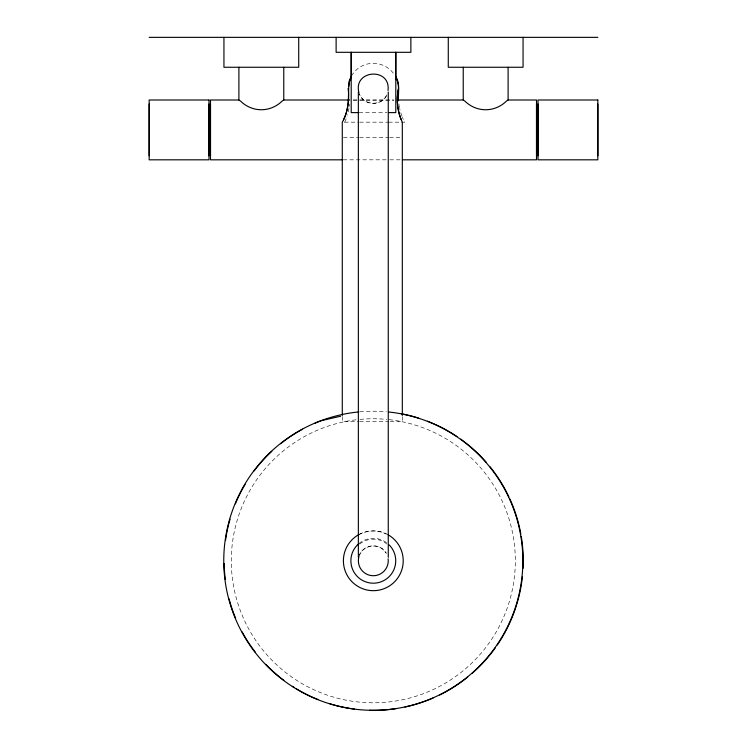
<?xml version="1.0" encoding="UTF-8"?>
<svg xmlns="http://www.w3.org/2000/svg" width="747" height="747" viewBox="0 0 747 747"><rect width="100%" height="100%" fill="white"/><g stroke="black" fill="none" stroke-linecap="round" stroke-linejoin="round"><path stroke-width="0.56" stroke-dasharray="3.73 2.8" d="M342.285 416.611L342.285 421.28L358.448 421.28M402.316 416.611L402.316 421.28L389.617 421.28M358.868 92.395C361.875 106.251 383.622 107.008 387.385 93.291M358.868 556.898C361.688 544.423 380.307 541.967 386.264 553.294A14.959 14.959 0 0 0 359.494 555.049M344.684 122.172L345.777 119.744A53.457 53.457 0 0 0 347.122 116.009M359.774 544.059C367.207 537.56 379.411 537.56 386.843 544.059M358.355 534.871C366.852 530.286 377.515 529.492 386.208 534.012M353.182 100.005L393.856 100.005M353.182 100.135L393.856 100.135M359.074 112.62L386.983 112.62M344.591 122.172L358.448 122.172M359.596 122.172L388.459 122.172M388.645 122.172L400.121 122.172M401.27 122.172L404.715 122.172L403.595 119.996A55.101 55.101 0 0 1 402.381 117.223M343.433 137.653L358.448 137.653M359.596 137.653L388.459 137.653M389.617 137.653L400.009 137.653M343.228 159.821L388.636 159.821M389.803 159.821L400.289 159.821M359.596 421.28L388.459 421.28M359.867 411.821A149.559 149.559 0 0 1 386.367 411.784M389.075 419.637A142.014 142.014 0 0 1 493.337 636.677A142.014 142.014 0 0 1 252.551 635.51A142.014 142.014 0 0 1 358.905 419.487M360.063 419.375A142.014 142.014 0 0 1 386.787 419.403M386.264 95.999A14.959 14.959 0 0 1 359.494 94.243M358.887 543.592A22.429 22.429 0 0 1 388.468 544.236M359.326 534.329A29.908 29.908 0 0 1 388.263 534.871M351.482 75.923A25.202 25.202 0 0 1 393.958 74.074M402.007 116.289A55.101 55.101 0 0 1 399.673 108.576M399.458 107.587A55.101 55.101 0 0 1 398.487 100.593M349.475 104.337A53.457 53.457 0 0 1 349.26 106.317M348.98 108.278A53.457 53.457 0 0 1 347.42 115.057"/><path stroke-width="1.12" d="M149.167 155.815L149.167 104.01M208.992 155.815L208.992 104.01M210.486 155.815L210.486 104.01M342.285 415.463L342.285 122.172C349.82 109.977 348.027 95.467 348.97 82.002A25.202 25.202 0 0 1 351.482 75.923M402.316 415.463L402.316 122.172C397.413 111.77 396.134 99.762 398.506 88.519A25.202 25.202 0 0 0 395.658 76.885M536.514 155.815L536.514 104.01M538.008 155.815L538.008 104.01M597.833 155.815L597.833 104.01M348.774 86.353L349.204 83.085M388.01 90.462C390.989 67.155 353.098 69.602 358.868 92.395M349.353 82.002L351.202 77.529L351.202 52.309L351.202 112.62L358.13 112.62M349.661 100.005L283.767 100.005L282.198 101.022C270.367 112.648 252.309 112.648 240.469 101.022L238.9 100.005L238.9 67.258M402.614 159.821L536.514 159.821L536.514 100.005L508.1 100.005L506.531 101.022C494.691 112.648 476.633 112.648 464.802 101.022L463.233 100.005L463.233 67.258M340.66 416.219L321.443 420.636A149.559 149.559 0 0 0 315.066 423.185M149.167 37.35L597.833 37.35M238.9 100.005L210.486 100.005L210.486 159.821L342.518 159.821M398.459 100.005L463.233 100.005M388.87 112.62L395.798 112.62L395.798 52.309L395.798 78.93M208.992 122.433L210.486 122.433M536.514 122.433L538.008 122.433M208.992 137.392L210.486 137.392M536.514 137.392L538.008 137.392M395.798 76.605C400.373 83.981 397.964 92.525 398.487 100.593M523.059 37.35L523.059 67.258L448.275 67.258L448.275 37.35M508.1 67.258L508.1 100.005M410.878 37.35L410.878 52.309L336.122 52.309L336.122 37.35M388.263 91.956L388.263 557.337M358.355 91.956L358.355 557.337M298.725 37.35L298.725 67.258L223.941 67.258L223.941 37.35M283.767 67.258L283.767 100.005M388.636 411.999A149.559 149.559 0 0 1 500.06 640.142A149.559 149.559 0 0 1 246.165 639.516A149.559 149.559 0 0 1 358.719 411.933M388.141 558.821A14.959 14.959 0 0 1 372.333 575.694A14.959 14.959 0 0 1 358.868 556.898M388.263 534.871A29.908 29.908 0 0 1 396.218 579.999A29.908 29.908 0 0 1 350.399 579.999A29.908 29.908 0 0 1 358.355 534.871M389.168 544.908A22.429 22.429 0 0 1 388.701 577.086A22.429 22.429 0 0 1 356.552 575.685A22.429 22.429 0 0 1 358.887 543.592M401.223 119.744A53.457 53.457 0 0 1 398.506 88.519M348.083 88.519A55.101 55.101 0 0 1 343.405 119.996M522.414 576.507A149.559 149.559 0 0 1 497.278 644.988M495.298 647.826A149.559 149.559 0 0 1 472.141 673.346M467.725 677.062A149.559 149.559 0 0 1 439.656 694.99M433.372 697.903A149.559 149.559 0 0 1 404.93 707.026M395.845 708.679A149.559 149.559 0 0 1 369.485 710.266M354.526 709.09A149.559 149.559 0 0 1 329.829 703.749M317.848 699.509A149.559 149.559 0 0 1 296.288 688.743M294.318 687.529A149.559 149.559 0 0 1 292.366 686.278M283.851 680.33A149.559 149.559 0 0 1 265.811 664.344M255.259 652.094A149.559 149.559 0 0 1 242.121 631.878M235.66 618.329A149.559 149.559 0 0 1 229.049 598.777M225.314 579.504A149.559 149.559 0 0 1 224.165 563.509M225.519 540.464A149.559 149.559 0 0 1 230.048 519.128M235.38 503.87A149.559 149.559 0 0 1 245.128 484.364M254.129 470.927A149.559 149.559 0 0 1 271.796 451.3M280.555 443.755A149.559 149.559 0 0 1 302.582 429.198M401.886 413.894A149.559 149.559 0 0 1 418.656 418.133M427.387 421.187A149.559 149.559 0 0 1 456.949 436.537M460.75 439.171A149.559 149.559 0 0 1 486.269 462.318M489.985 466.735A149.559 149.559 0 0 1 508.912 496.895M509.884 498.987A149.559 149.559 0 0 1 520.846 534.068M521.238 536.346A149.559 149.559 0 0 1 523.049 568.448M208.992 100.005L149.167 100.005L149.167 159.821L208.992 159.821L208.992 100.005M597.833 100.005L538.008 100.005L538.008 159.821L597.833 159.821L597.833 100.005"/></g></svg>
